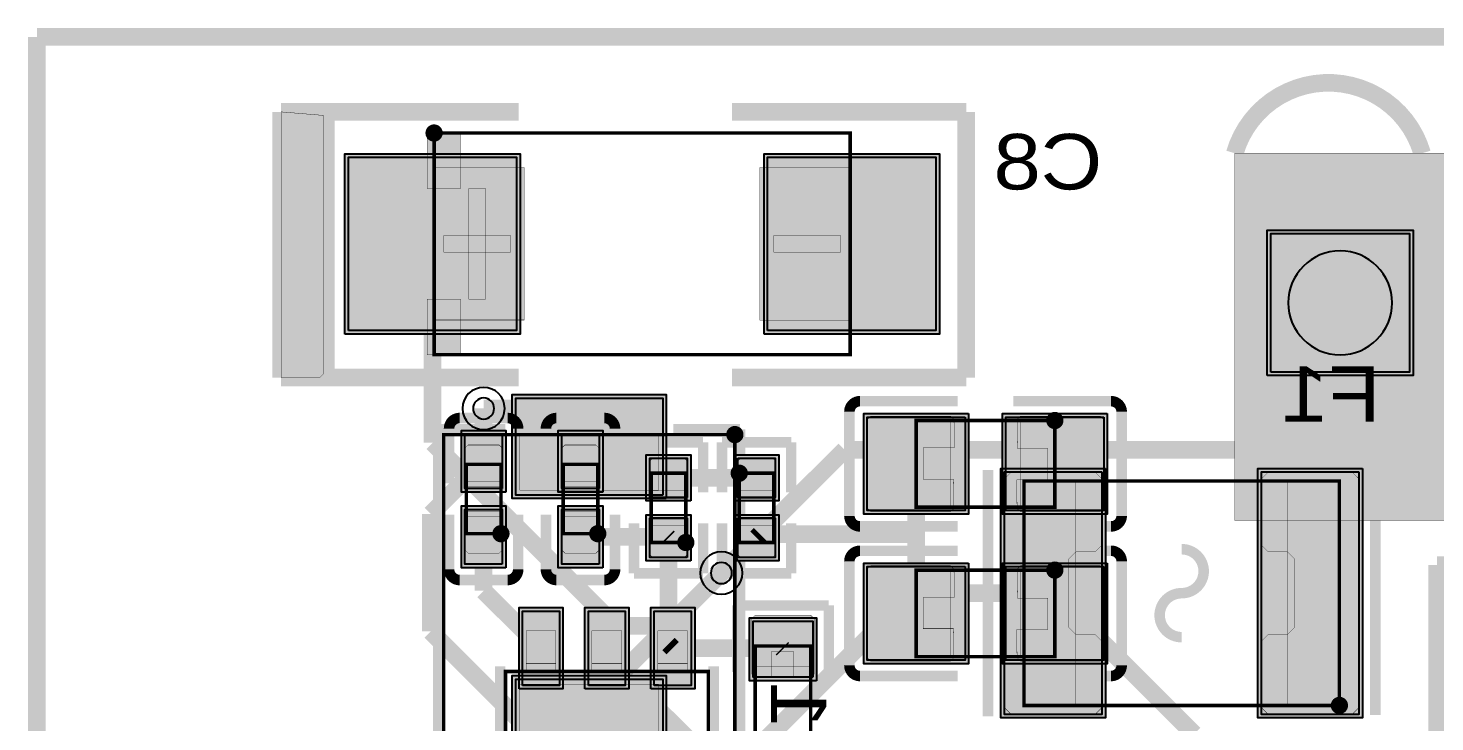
# Model space of a CAD drawing. Header units: millimetres. Extents: x -0.1 to 51.1, y -7.6 to 37.6.
# Drawn here: x -0.13 to 20.16, y 20.11 to 30.13 of the extents above; entities that cross this region are included whole.
import ezdxf
from ezdxf.enums import TextEntityAlignment as Align

# ---------------------------------------------------------------- set-up
doc = ezdxf.new("R2010")
doc.units = ezdxf.units.MM
doc.header["$MEASUREMENT"] = 0
for name, color, linetype, true_color in [('Board-Outline-Layer', 7, 'Continuous', 0xff00ff), ('Bottom-Layer', 7, 'Continuous', 0x0000ff), ('Bottom-Paste-Mask-Layer', 7, 'Continuous', 0x800000), ('Bottom-Silkscreen-Layer', 7, 'Continuous', 0x66cc33), ('Bottom-Solder-Mask-Layer', 7, 'Continuous', 0xaa00ff), ('Component-Marking-Layer', 7, 'Continuous', 0x66ffcc), ('Component-Shape-Layer', 7, 'Continuous', 0x00cccc), ('Document-Layer', 7, 'Continuous', 0xffffff), ('Hole-Layer', 7, 'Continuous', 0x222222), ('Multi-Layer', 7, 'Continuous', 0xc0c0c0), ('Pin-Floating-Layer', 7, 'Continuous', 0xff99ff), ('Pin-Soldering-Layer', 7, 'Continuous', 0xcc9999), ('Top-Layer', 7, 'Continuous', 0xff0000), ('Top-Paste-Mask-Layer', 7, 'Continuous', 0x808080), ('Top-Silkscreen-Layer', 7, 'Continuous', 0xffcc00), ('Top-Solder-Mask-Layer', 7, 'Continuous', 0x800080)]:
    doc.layers.add(name, color=color, linetype=linetype, true_color=true_color)
doc.styles.get("Standard").update_dxf_attribs({"font": 'arial.ttf'})

msp = doc.modelspace()

# ---------------------------------------------------------------- hatches: boundary and pattern name
at = {"layer": 'Bottom-Layer'}
for points in [[(4.493, 25.763), (4.493, 28.263), (6.918, 28.263), (6.918, 25.763)], [(10.538, 25.763), (10.538, 28.263), (12.964, 28.263), (12.964, 25.763)], [(17.796, 25.162), (17.796, 27.162), (19.796, 27.162), (19.796, 25.162)], [(9.026, 23.388), (6.906, 23.388), (6.906, 24.788), (9.026, 24.788)], [(15.36, 23.721), (15.36, 20.221), (13.953, 20.221), (13.953, 23.721)], [(19.067, 23.721), (19.067, 20.221), (17.66, 20.221), (17.66, 23.721)], [(9.026, 19.332), (6.906, 19.332), (6.906, 20.732), (9.026, 20.732)]]:
    msp.add_hatch(color=256, dxfattribs=at).paths.add_polyline_path(points)
at = {"layer": 'Bottom-Paste-Mask-Layer'}
for points in [[(4.493, 25.763), (4.493, 28.263), (6.918, 28.263), (6.918, 25.763)], [(10.538, 25.763), (10.538, 28.263), (12.964, 28.263), (12.964, 25.763)], [(17.796, 25.162), (17.796, 27.162), (19.796, 27.162), (19.796, 25.162)], [(9.026, 23.388), (6.906, 23.388), (6.906, 24.788), (9.026, 24.788)], [(15.36, 20.321), (15.36, 21.276), (15.26, 21.376), (14.982, 21.376), (14.882, 21.476), (14.882, 22.466), (14.982, 22.566), (15.26, 22.566), (15.36, 22.666), (15.36, 23.621), (15.26, 23.721), (14.053, 23.721), (13.953, 23.621), (13.953, 20.321), (14.053, 20.221), (15.26, 20.221)], [(15.36, 20.321), (15.36, 21.276), (15.26, 21.376), (14.982, 21.376), (14.882, 21.476), (14.882, 22.466), (14.982, 22.566), (15.26, 22.566), (15.36, 22.666), (15.36, 23.621), (15.26, 23.721), (14.053, 23.721), (13.953, 23.621), (13.953, 20.321), (14.053, 20.221), (15.26, 20.221)], [(17.66, 20.321), (17.66, 21.276), (17.76, 21.376), (18.038, 21.376), (18.138, 21.476), (18.138, 22.466), (18.038, 22.566), (17.76, 22.566), (17.66, 22.666), (17.66, 23.621), (17.76, 23.721), (18.967, 23.721), (19.067, 23.621), (19.067, 20.321), (18.967, 20.221), (17.76, 20.221)], [(17.66, 20.321), (17.66, 21.276), (17.76, 21.376), (18.038, 21.376), (18.138, 21.476), (18.138, 22.466), (18.038, 22.566), (17.76, 22.566), (17.66, 22.666), (17.66, 23.621), (17.76, 23.721), (18.967, 23.721), (19.067, 23.621), (19.067, 20.321), (18.967, 20.221), (17.76, 20.221)], [(9.026, 19.332), (6.906, 19.332), (6.906, 20.732), (9.026, 20.732)]]:
    msp.add_hatch(color=256, dxfattribs=at).paths.add_polyline_path(points)
at = {"layer": 'Bottom-Silkscreen-Layer'}
msp.add_hatch(color=256, dxfattribs=at).paths.add_polyline_path([(3.521, 28.918), (3.521, 25.083), (4.08, 25.083), (4.131, 25.134), (4.131, 28.867)])
msp.add_hatch(color=256, dxfattribs=at).paths.add_polyline_path([(3.521, 28.918), (3.521, 25.083), (4.08, 25.083), (4.131, 25.134), (4.131, 28.867)])
at = {"layer": 'Bottom-Solder-Mask-Layer'}
for points in [[(4.442, 25.712), (4.442, 28.314), (6.969, 28.314), (6.969, 25.712)], [(10.487, 25.712), (10.487, 28.314), (13.015, 28.314), (13.015, 25.712)], [(17.745, 25.111), (17.745, 27.213), (19.847, 27.213), (19.847, 25.111)], [(9.077, 23.337), (6.855, 23.337), (6.855, 24.839), (9.077, 24.839)], [(15.411, 23.771), (15.411, 20.171), (13.902, 20.171), (13.902, 23.771)], [(19.118, 23.771), (19.118, 20.171), (17.609, 20.171), (17.609, 23.771)], [(9.077, 19.281), (6.855, 19.281), (6.855, 20.783), (9.077, 20.783)]]:
    msp.add_hatch(color=256, dxfattribs=at).paths.add_polyline_path(points)
at = {"layer": 'Component-Marking-Layer'}
for points in [[(5.668, 28.613, 1), (5.788, 28.613, 1)], [(5.668, 28.613, 1), (5.788, 28.613, 1)], [(14.621, 24.463, 1), (14.741, 24.463, 1)], [(14.621, 24.463, 1), (14.741, 24.463, 1)], [(10.006, 24.26, 1), (10.126, 24.26, 1)], [(10.006, 24.26, 1), (10.126, 24.26, 1)], [(10.069, 23.703, 1), (10.189, 23.703, 1)], [(10.069, 23.703, 1), (10.189, 23.703, 1)], [(6.632, 22.83, 1), (6.752, 22.83, 1)], [(6.632, 22.83, 1), (6.752, 22.83, 1)], [(8.029, 22.83, 1), (8.149, 22.83, 1)], [(8.029, 22.83, 1), (8.149, 22.83, 1)], [(9.299, 22.703, 1), (9.419, 22.703, 1)], [(9.299, 22.703, 1), (9.419, 22.703, 1)], [(14.621, 22.304, 1), (14.741, 22.304, 1)], [(14.621, 22.304, 1), (14.741, 22.304, 1)], [(18.725, 20.351, 1), (18.845, 20.351, 1)], [(18.725, 20.351, 1), (18.845, 20.351, 1)]]:
    msp.add_hatch(color=256, dxfattribs=at).paths.add_polyline_path(points)
at = {"layer": 'Document-Layer'}
for points in [[(5.628, 28.613), (5.628, 27.813), (6.108, 27.813), (6.108, 28.613)], [(5.628, 28.613), (5.628, 27.813), (6.108, 27.813), (6.108, 28.613)], [(6.228, 26.213), (6.228, 27.813), (6.468, 27.813), (6.468, 26.213)], [(6.228, 26.213), (6.228, 27.813), (6.468, 27.813), (6.468, 26.213)], [(5.868, 26.893), (5.868, 27.133), (6.828, 27.133), (6.828, 26.893)], [(5.868, 26.893), (5.868, 27.133), (6.828, 27.133), (6.828, 26.893)], [(11.588, 26.893), (11.588, 27.133), (10.628, 27.133), (10.628, 26.893)], [(11.588, 26.893), (11.588, 27.133), (10.628, 27.133), (10.628, 26.893)], [(5.628, 25.413), (5.628, 26.213), (6.108, 26.213), (6.108, 25.413)], [(5.628, 25.413), (5.628, 26.213), (6.108, 26.213), (6.108, 25.413)]]:
    msp.add_hatch(color=256, dxfattribs=at).paths.add_polyline_path(points)
at = {"layer": 'Hole-Layer'}
msp.add_hatch(color=256, dxfattribs=at).paths.add_polyline_path([(18.046, 26.162, 1), (19.546, 26.162, 1)])
at = {"layer": 'Multi-Layer'}
msp.add_hatch(color=256, dxfattribs=at).paths.add_polyline_path([(17.796, 25.162), (17.796, 27.162), (19.796, 27.162), (19.796, 25.162)])
msp.add_hatch(color=256, dxfattribs=at).paths.add_polyline_path([(17.796, 25.162), (17.796, 27.162), (19.796, 27.162), (19.796, 25.162)])
msp.add_hatch(color=256, dxfattribs=at).paths.add_polyline_path([(17.796, 25.162), (17.796, 27.162), (19.796, 27.162), (19.796, 25.162)])
at = {"layer": 'Pin-Floating-Layer'}
for points in [[(7.055, 20.963), (7.485, 20.963), (7.485, 20.831), (7.055, 20.831)], [(7.055, 20.963), (7.485, 20.963), (7.485, 20.831), (7.055, 20.831)], [(8.005, 20.963), (8.435, 20.963), (8.435, 20.831), (8.005, 20.831)], [(8.005, 20.963), (8.435, 20.963), (8.435, 20.831), (8.005, 20.831)], [(8.955, 20.963), (9.385, 20.963), (9.385, 20.831), (8.955, 20.831)], [(8.955, 20.963), (9.385, 20.963), (9.385, 20.831), (8.955, 20.831)]]:
    msp.add_hatch(color=256, dxfattribs=at).paths.add_polyline_path(points)
at = {"layer": 'Pin-Soldering-Layer'}
for points in [[(5.728, 25.914), (5.728, 28.114), (7.028, 28.114), (7.028, 25.914)], [(5.728, 25.914), (5.728, 28.114), (7.028, 28.114), (7.028, 25.914)], [(11.728, 25.913), (11.728, 28.113), (10.428, 28.113), (10.428, 25.913)], [(11.728, 25.913), (11.728, 28.113), (10.428, 28.113), (10.428, 25.913)], [(12.681, 23.213), (12.681, 24.463), (13.181, 24.463), (13.181, 23.213)], [(12.681, 23.213), (12.681, 24.463), (13.181, 24.463), (13.181, 23.213)], [(14.681, 24.463), (14.681, 23.213), (14.181, 23.213), (14.181, 24.463)], [(14.681, 24.463), (14.681, 23.213), (14.181, 23.213), (14.181, 24.463)], [(8.966, 23.46), (8.966, 24.26), (6.966, 24.26), (6.966, 23.46)], [(8.966, 23.46), (8.966, 24.26), (6.966, 24.26), (6.966, 23.46)], [(6.692, 23.83), (6.192, 23.83), (6.192, 23.58), (6.692, 23.58)], [(6.692, 23.83), (6.192, 23.83), (6.192, 23.58), (6.692, 23.58)], [(8.089, 23.83), (7.589, 23.83), (7.589, 23.58), (8.089, 23.58)], [(8.089, 23.83), (7.589, 23.83), (7.589, 23.58), (8.089, 23.58)], [(9.359, 23.455), (8.859, 23.455), (8.859, 23.705), (9.359, 23.705)], [(9.359, 23.455), (8.859, 23.455), (8.859, 23.705), (9.359, 23.705)], [(10.629, 23.452), (10.129, 23.452), (10.129, 23.702), (10.629, 23.702)], [(10.629, 23.452), (10.129, 23.452), (10.129, 23.702), (10.629, 23.702)], [(14.235, 20.351), (14.235, 23.591), (14.985, 23.591), (14.985, 20.351)], [(14.235, 20.351), (14.235, 23.591), (14.985, 23.591), (14.985, 20.351)], [(18.785, 20.351), (18.785, 23.591), (18.035, 23.591), (18.035, 20.351)], [(18.785, 20.351), (18.785, 23.591), (18.035, 23.591), (18.035, 20.351)], [(6.692, 22.83), (6.192, 22.83), (6.192, 23.08), (6.692, 23.08)], [(6.692, 22.83), (6.192, 22.83), (6.192, 23.08), (6.692, 23.08)], [(8.089, 22.83), (7.589, 22.83), (7.589, 23.08), (8.089, 23.08)], [(8.089, 22.83), (7.589, 22.83), (7.589, 23.08), (8.089, 23.08)], [(8.859, 22.954), (9.359, 22.954), (9.359, 22.704), (8.859, 22.704)], [(8.859, 22.954), (9.359, 22.954), (9.359, 22.704), (8.859, 22.704)], [(10.129, 22.952), (10.629, 22.952), (10.629, 22.702), (10.129, 22.702)], [(10.129, 22.952), (10.629, 22.952), (10.629, 22.702), (10.129, 22.702)], [(12.681, 21.054), (12.681, 22.304), (13.181, 22.304), (13.181, 21.054)], [(12.681, 21.054), (12.681, 22.304), (13.181, 22.304), (13.181, 21.054)], [(14.681, 22.304), (14.681, 21.054), (14.181, 21.054), (14.181, 22.304)], [(14.681, 22.304), (14.681, 21.054), (14.181, 21.054), (14.181, 22.304)], [(7.055, 20.953), (7.485, 20.953), (7.485, 21.428), (7.055, 21.428)], [(7.055, 20.953), (7.485, 20.953), (7.485, 21.428), (7.055, 21.428)], [(8.005, 20.953), (8.435, 20.953), (8.435, 21.428), (8.005, 21.428)], [(8.005, 20.953), (8.435, 20.953), (8.435, 21.428), (8.005, 21.428)], [(8.955, 20.953), (9.385, 20.953), (9.385, 21.428), (8.955, 21.428)], [(8.955, 20.953), (9.385, 20.953), (9.385, 21.428), (8.955, 21.428)], [(11.16, 21.209), (10.36, 21.209), (10.36, 20.909), (11.16, 20.909)], [(11.16, 21.209), (10.36, 21.209), (10.36, 20.909), (11.16, 20.909)], [(8.966, 19.86), (8.966, 20.66), (6.966, 20.66), (6.966, 19.86)], [(8.966, 19.86), (8.966, 20.66), (6.966, 20.66), (6.966, 19.86)]]:
    msp.add_hatch(color=256, dxfattribs=at).paths.add_polyline_path(points)
at = {"layer": 'Top-Layer'}
for points in [[(17.796, 25.162), (17.796, 27.162), (19.796, 27.162), (19.796, 25.162)], [(13.386, 24.513), (13.386, 23.163), (11.976, 23.163), (11.976, 24.513)], [(15.386, 24.513), (15.386, 23.163), (13.976, 23.163), (13.976, 24.513)], [(6.712, 23.48), (6.172, 23.48), (6.172, 24.27), (6.712, 24.27)], [(8.109, 23.48), (7.569, 23.48), (7.569, 24.27), (8.109, 24.27)], [(9.379, 23.353), (8.839, 23.353), (8.839, 23.919), (9.379, 23.919)], [(10.109, 23.919), (10.649, 23.919), (10.649, 23.353), (10.109, 23.353)], [(6.712, 22.39), (6.172, 22.39), (6.172, 23.18), (6.712, 23.18)], [(8.109, 22.39), (7.569, 22.39), (7.569, 23.18), (8.109, 23.18)], [(9.379, 22.487), (8.839, 22.487), (8.839, 23.053), (9.379, 23.053)], [(10.109, 23.053), (10.649, 23.053), (10.649, 22.487), (10.109, 22.487)], [(13.386, 22.354), (13.386, 21.004), (11.976, 21.004), (11.976, 22.354)], [(15.386, 22.354), (15.386, 21.004), (13.976, 21.004), (13.976, 22.354)], [(7.004, 20.641), (7.004, 21.713), (7.536, 21.713), (7.536, 20.641)], [(7.954, 20.641), (7.954, 21.713), (8.486, 21.713), (8.486, 20.641)], [(8.904, 20.641), (8.904, 21.713), (9.436, 21.713), (9.436, 20.641)], [(11.192, 20.759), (10.328, 20.759), (10.328, 21.566), (11.192, 21.566)]]:
    msp.add_hatch(color=256, dxfattribs=at).paths.add_polyline_path(points)
at = {"layer": 'Top-Paste-Mask-Layer'}
for points in [[(17.796, 25.162), (17.796, 27.162), (19.796, 27.162), (19.796, 25.162)], [(11.976, 23.198), (11.976, 24.478), (12.026, 24.528), (13.176, 24.528), (13.226, 24.478), (13.231, 24.068), (12.781, 24.068), (12.781, 23.618), (13.221, 23.618), (13.226, 23.198), (13.176, 23.148), (12.026, 23.148)], [(11.976, 23.198), (11.976, 24.478), (12.026, 24.528), (13.176, 24.528), (13.226, 24.478), (13.231, 24.068), (12.781, 24.068), (12.781, 23.618), (13.221, 23.618), (13.226, 23.198), (13.176, 23.148), (12.026, 23.148)], [(15.386, 24.478), (15.386, 23.198), (15.336, 23.148), (14.186, 23.148), (14.136, 23.198), (14.131, 23.608), (14.581, 23.608), (14.581, 24.058), (14.141, 24.058), (14.136, 24.478), (14.186, 24.528), (15.336, 24.528)], [(15.386, 24.478), (15.386, 23.198), (15.336, 23.148), (14.186, 23.148), (14.136, 23.198), (14.131, 23.608), (14.581, 23.608), (14.581, 24.058), (14.141, 24.058), (14.136, 24.478), (14.186, 24.528), (15.336, 24.528)], [(6.217, 24.11), (6.667, 24.11), (6.717, 24.06), (6.717, 23.58), (6.667, 23.51), (6.217, 23.51), (6.167, 23.58), (6.167, 24.06)], [(6.217, 24.11), (6.667, 24.11), (6.717, 24.06), (6.717, 23.58), (6.667, 23.51), (6.217, 23.51), (6.167, 23.58), (6.167, 24.06)], [(7.614, 24.11), (8.064, 24.11), (8.114, 24.06), (8.114, 23.58), (8.064, 23.51), (7.614, 23.51), (7.564, 23.58), (7.564, 24.06)], [(7.614, 24.11), (8.064, 24.11), (8.114, 24.06), (8.114, 23.58), (8.064, 23.51), (7.614, 23.51), (7.564, 23.58), (7.564, 24.06)], [(9.339, 23.338), (8.879, 23.338), (8.839, 23.378), (8.839, 23.879), (8.879, 23.919), (9.339, 23.919), (9.379, 23.879), (9.379, 23.378)], [(9.339, 23.338), (8.879, 23.338), (8.839, 23.378), (8.839, 23.879), (8.879, 23.919), (9.339, 23.919), (9.379, 23.879), (9.379, 23.378)], [(10.149, 23.338), (10.609, 23.338), (10.649, 23.378), (10.649, 23.879), (10.609, 23.919), (10.149, 23.919), (10.109, 23.879), (10.109, 23.378)], [(10.149, 23.338), (10.609, 23.338), (10.649, 23.378), (10.649, 23.879), (10.609, 23.919), (10.149, 23.919), (10.109, 23.879), (10.109, 23.378)], [(6.217, 23.15), (6.667, 23.15), (6.717, 23.08), (6.717, 22.6), (6.667, 22.55), (6.217, 22.55), (6.167, 22.6), (6.167, 23.08)], [(6.217, 23.15), (6.667, 23.15), (6.717, 23.08), (6.717, 22.6), (6.667, 22.55), (6.217, 22.55), (6.167, 22.6), (6.167, 23.08)], [(7.614, 23.15), (8.064, 23.15), (8.114, 23.08), (8.114, 22.6), (8.064, 22.55), (7.614, 22.55), (7.564, 22.6), (7.564, 23.08)], [(7.614, 23.15), (8.064, 23.15), (8.114, 23.08), (8.114, 22.6), (8.064, 22.55), (7.614, 22.55), (7.564, 22.6), (7.564, 23.08)], [(9.339, 23.068), (8.879, 23.068), (8.839, 23.028), (8.839, 22.527), (8.879, 22.487), (9.339, 22.487), (9.379, 22.527), (9.379, 23.028)], [(9.339, 23.068), (8.879, 23.068), (8.839, 23.028), (8.839, 22.527), (8.879, 22.487), (9.339, 22.487), (9.379, 22.527), (9.379, 23.028)], [(10.149, 23.068), (10.609, 23.068), (10.649, 23.028), (10.649, 22.527), (10.609, 22.487), (10.149, 22.487), (10.109, 22.527), (10.109, 23.028)], [(10.149, 23.068), (10.609, 23.068), (10.649, 23.028), (10.649, 22.527), (10.609, 22.487), (10.149, 22.487), (10.109, 22.527), (10.109, 23.028)], [(11.976, 21.039), (11.976, 22.319), (12.026, 22.369), (13.176, 22.369), (13.226, 22.319), (13.231, 21.909), (12.781, 21.909), (12.781, 21.459), (13.221, 21.459), (13.226, 21.039), (13.176, 20.989), (12.026, 20.989)], [(11.976, 21.039), (11.976, 22.319), (12.026, 22.369), (13.176, 22.369), (13.226, 22.319), (13.231, 21.909), (12.781, 21.909), (12.781, 21.459), (13.221, 21.459), (13.226, 21.039), (13.176, 20.989), (12.026, 20.989)], [(15.386, 22.319), (15.386, 21.039), (15.336, 20.989), (14.186, 20.989), (14.136, 21.039), (14.131, 21.449), (14.581, 21.449), (14.581, 21.899), (14.141, 21.899), (14.136, 22.319), (14.186, 22.369), (15.336, 22.369)], [(15.386, 22.319), (15.386, 21.039), (15.336, 20.989), (14.186, 20.989), (14.136, 21.039), (14.131, 21.449), (14.581, 21.449), (14.581, 21.899), (14.141, 21.899), (14.136, 22.319), (14.186, 22.369), (15.336, 22.369)], [(7.004, 20.641), (7.004, 21.713), (7.536, 21.713), (7.536, 20.641)], [(7.954, 20.641), (7.954, 21.713), (8.486, 21.713), (8.486, 20.641)], [(8.904, 20.641), (8.904, 21.713), (9.436, 21.713), (9.436, 20.641)], [(10.31, 21.604), (10.31, 20.804), (10.36, 20.754), (10.588, 20.754), (10.588, 21.124), (10.918, 21.124), (10.918, 20.754), (11.16, 20.754), (11.21, 20.804), (11.21, 21.604), (11.16, 21.654), (10.36, 21.654)], [(10.31, 21.604), (10.31, 20.804), (10.36, 20.754), (10.588, 20.754), (10.588, 21.124), (10.918, 21.124), (10.918, 20.754), (11.16, 20.754), (11.21, 20.804), (11.21, 21.604), (11.16, 21.654), (10.36, 21.654)]]:
    msp.add_hatch(color=256, dxfattribs=at).paths.add_polyline_path(points)
at = {"layer": 'Top-Silkscreen-Layer'}
msp.add_hatch(color=256, dxfattribs=at).paths.add_polyline_path([(17.276, 23.022), (17.276, 28.322), (33.016, 28.322), (33.016, 23.022)])
msp.add_hatch(color=256, dxfattribs=at).paths.add_polyline_path([(17.276, 23.022), (17.276, 28.322), (33.016, 28.322), (33.016, 23.022)])
at = {"layer": 'Top-Solder-Mask-Layer'}
for points in [[(17.745, 25.111), (17.745, 27.213), (19.847, 27.213), (19.847, 25.111)], [(13.437, 24.564), (13.437, 23.112), (11.925, 23.112), (11.925, 24.564)], [(15.437, 24.564), (15.437, 23.112), (13.925, 23.112), (13.925, 24.564)], [(6.763, 23.429), (6.121, 23.429), (6.121, 24.321), (6.763, 24.321)], [(8.16, 23.429), (7.518, 23.429), (7.518, 24.321), (8.16, 24.321)], [(9.43, 23.302), (8.788, 23.302), (8.788, 23.97), (9.43, 23.97)], [(10.058, 23.97), (10.7, 23.97), (10.7, 23.302), (10.058, 23.302)], [(6.763, 22.339), (6.121, 22.339), (6.121, 23.231), (6.763, 23.231)], [(8.16, 22.339), (7.518, 22.339), (7.518, 23.231), (8.16, 23.231)], [(9.43, 22.437), (8.788, 22.437), (8.788, 23.104), (9.43, 23.104)], [(10.058, 23.104), (10.7, 23.104), (10.7, 22.437), (10.058, 22.437)], [(13.437, 22.405), (13.437, 20.953), (11.925, 20.953), (11.925, 22.405)], [(15.437, 22.405), (15.437, 20.953), (13.925, 20.953), (13.925, 22.405)], [(6.953, 20.59), (6.953, 21.764), (7.587, 21.764), (7.587, 20.59)], [(7.903, 20.59), (7.903, 21.764), (8.537, 21.764), (8.537, 20.59)], [(8.853, 20.59), (8.853, 21.764), (9.487, 21.764), (9.487, 20.59)], [(11.243, 20.708), (10.277, 20.708), (10.277, 21.617), (11.243, 21.617)]]:
    msp.add_hatch(color=256, dxfattribs=at).paths.add_polyline_path(points)

# ---------------------------------------------------------------- linework, layer by layer
at = {"layer": 'Board-Outline-Layer', "const_width": 0.254}
for points in [[(0, 0), (0, 30)], [(37.5, 30), (0, 30)]]:
    msp.add_lwpolyline(points, dxfattribs=at)
at = {"layer": 'Bottom-Layer'}
for points in [[(4.493, 25.763), (4.493, 28.263), (6.918, 28.263), (6.918, 25.763)], [(10.538, 25.763), (10.538, 28.263), (12.964, 28.263), (12.964, 25.763)], [(17.796, 25.162), (17.796, 27.162), (19.796, 27.162), (19.796, 25.162)], [(9.026, 23.388), (6.906, 23.388), (6.906, 24.788), (9.026, 24.788)], [(15.36, 23.721), (15.36, 20.221), (13.953, 20.221), (13.953, 23.721)], [(19.067, 23.721), (19.067, 20.221), (17.66, 20.221), (17.66, 23.721)], [(9.026, 19.332), (6.906, 19.332), (6.906, 20.732), (9.026, 20.732)]]:
    msp.add_lwpolyline(points, close=True, dxfattribs=at)
at = {"layer": 'Bottom-Layer', "const_width": 0.254}
for points in [[(5.706, 24.142), (5.706, 27.013)], [(6.442, 24.637), (7.417, 24.637)], [(7.417, 24.637), (7.966, 24.088)], [(8.347, 21.5), (5.706, 24.142)], [(9.871, 22.262), (11.649, 24.04)], [(11.649, 24.04), (24.095, 24.04)], [(9.871, 22.262), (9.109, 21.5)], [(12.625, 21.971), (8.053, 17.399)], [(14.657, 21.971), (12.625, 21.971)], [(16.689, 19.939), (14.657, 21.971)], [(9.109, 21.5), (7.966, 20.357)], [(9.109, 21.5), (8.347, 21.5)], [(7.966, 20.357), (7.966, 20.032)]]:
    msp.add_lwpolyline(points, dxfattribs=at)
at = {"layer": 'Bottom-Paste-Mask-Layer'}
for points in [[(4.493, 25.763), (4.493, 28.263), (6.918, 28.263), (6.918, 25.763)], [(10.538, 25.763), (10.538, 28.263), (12.964, 28.263), (12.964, 25.763)], [(17.796, 25.162), (17.796, 27.162), (19.796, 27.162), (19.796, 25.162)], [(9.026, 23.388), (6.906, 23.388), (6.906, 24.788), (9.026, 24.788)], [(9.026, 19.332), (6.906, 19.332), (6.906, 20.732), (9.026, 20.732)]]:
    msp.add_lwpolyline(points, close=True, dxfattribs=at)
at = {"layer": 'Bottom-Paste-Mask-Layer', "const_width": 0.00508}
for points in [[(15.36, 20.321), (15.36, 21.276), (15.26, 21.376), (14.982, 21.376), (14.882, 21.476), (14.882, 22.466), (14.982, 22.566), (15.26, 22.566), (15.36, 22.666), (15.36, 23.621), (15.26, 23.721), (14.053, 23.721), (13.953, 23.621), (13.953, 20.321), (14.053, 20.221), (15.26, 20.221)], [(15.36, 20.321), (15.36, 21.276), (15.26, 21.376), (14.982, 21.376), (14.882, 21.476), (14.882, 22.466), (14.982, 22.566), (15.26, 22.566), (15.36, 22.666), (15.36, 23.621), (15.26, 23.721), (14.053, 23.721), (13.953, 23.621), (13.953, 20.321), (14.053, 20.221), (15.26, 20.221)], [(17.66, 20.321), (17.66, 21.276), (17.76, 21.376), (18.038, 21.376), (18.138, 21.476), (18.138, 22.466), (18.038, 22.566), (17.76, 22.566), (17.66, 22.666), (17.66, 23.621), (17.76, 23.721), (18.967, 23.721), (19.067, 23.621), (19.067, 20.321), (18.967, 20.221), (17.76, 20.221)], [(17.66, 20.321), (17.66, 21.276), (17.76, 21.376), (18.038, 21.376), (18.138, 21.476), (18.138, 22.466), (18.038, 22.566), (17.76, 22.566), (17.66, 22.666), (17.66, 23.621), (17.76, 23.721), (18.967, 23.721), (19.067, 23.621), (19.067, 20.321), (18.967, 20.221), (17.76, 20.221)]]:
    msp.add_lwpolyline(points, close=True, dxfattribs=at)
at = {"layer": 'Bottom-Silkscreen-Layer'}
for points, const_width in [([(6.849, 28.918), (3.521, 28.918)], 0.254), ([(3.521, 28.918), (3.521, 25.083)], 0.254), ([(6.849, 28.918), (3.521, 28.918)], 0.254), ([(3.521, 28.918), (3.521, 25.083)], 0.254), ([(4.131, 25.134), (4.131, 28.867)], 0.33), ([(4.131, 25.134), (4.131, 28.867)], 0.33), ([(6.95, 28.918), (6.849, 28.918)], 0.254), ([(6.95, 28.918), (6.849, 28.918)], 0.254), ([(13.402, 28.918), (10.024, 28.918)], 0.254), ([(13.402, 28.918), (10.024, 28.918)], 0.254), ([(13.402, 25.083), (13.402, 28.918)], 0.254), ([(13.402, 25.083), (13.402, 28.918)], 0.254), ([(3.521, 25.083), (6.849, 25.083)], 0.254), ([(3.521, 25.083), (6.849, 25.083)], 0.254), ([(6.849, 25.083), (6.95, 25.083)], 0.254), ([(6.849, 25.083), (6.95, 25.083)], 0.254), ([(10.024, 25.083), (13.402, 25.083)], 0.254), ([(10.024, 25.083), (13.402, 25.083)], 0.254), ([(5.79, 19.784), (5.79, 24.336)], 0.152), ([(5.79, 24.336), (6.754, 24.336)], 0.152), ([(5.79, 19.784), (5.79, 24.336)], 0.152), ([(5.79, 24.336), (6.754, 24.336)], 0.152), ([(10.142, 24.336), (9.179, 24.336)], 0.152), ([(10.142, 24.336), (9.179, 24.336)], 0.152), ([(10.142, 19.784), (10.142, 24.336)], 0.152), ([(10.142, 19.784), (10.142, 24.336)], 0.152), ([(13.97, 24.003), (15.24, 24.003)], 0.152), ([(13.97, 24.003), (15.24, 24.003)], 0.152), ([(19.05, 24.003), (17.745, 24.003)], 0.152), ([(19.05, 24.003), (17.745, 24.003)], 0.152), ([(13.716, 23.749), (13.716, 20.193)], 0.152), ([(13.716, 23.749), (13.716, 20.193)], 0.152), ([(19.304, 23.769), (19.304, 20.213)], 0.152), ([(19.304, 23.769), (19.304, 20.213)], 0.152)]:
    msp.add_lwpolyline(points, dxfattribs=dict(at, const_width=const_width))
at = {"layer": 'Bottom-Silkscreen-Layer', "const_width": 0.00508}
msp.add_lwpolyline([(3.521, 28.918), (3.521, 25.083), (4.08, 25.083), (4.131, 25.134), (4.131, 28.867)], close=True, dxfattribs=at)
msp.add_lwpolyline([(3.521, 28.918), (3.521, 25.083), (4.08, 25.083), (4.131, 25.134), (4.131, 28.867)], close=True, dxfattribs=at)
at = {"layer": 'Bottom-Silkscreen-Layer', "const_width": 0.152}
for points in [[(16.51, 21.971, 1), (16.51, 22.606)], [(16.51, 21.971, 1), (16.51, 22.606)], [(16.51, 21.971, 1), (16.51, 21.336)], [(16.51, 21.971, 1), (16.51, 21.336)]]:
    msp.add_lwpolyline(points, format="xyb", dxfattribs=at)
at = {"layer": 'Bottom-Solder-Mask-Layer'}
for points in [[(4.442, 25.712), (4.442, 28.314), (6.969, 28.314), (6.969, 25.712)], [(10.487, 25.712), (10.487, 28.314), (13.015, 28.314), (13.015, 25.712)], [(17.745, 25.111), (17.745, 27.213), (19.847, 27.213), (19.847, 25.111)], [(9.077, 23.337), (6.855, 23.337), (6.855, 24.839), (9.077, 24.839)], [(15.411, 23.771), (15.411, 20.171), (13.902, 20.171), (13.902, 23.771)], [(19.118, 23.771), (19.118, 20.171), (17.609, 20.171), (17.609, 23.771)], [(9.077, 19.281), (6.855, 19.281), (6.855, 20.783), (9.077, 20.783)]]:
    msp.add_lwpolyline(points, close=True, dxfattribs=at)
at = {"layer": 'Component-Marking-Layer', "const_width": 0.129}
for points in [[(5.668, 28.613, 1), (5.788, 28.613, 1)], [(5.668, 28.613, 1), (5.788, 28.613, 1)], [(14.621, 24.463, 1), (14.741, 24.463, 1)], [(14.621, 24.463, 1), (14.741, 24.463, 1)], [(10.006, 24.26, 1), (10.126, 24.26, 1)], [(10.006, 24.26, 1), (10.126, 24.26, 1)], [(10.069, 23.703, 1), (10.189, 23.703, 1)], [(10.069, 23.703, 1), (10.189, 23.703, 1)], [(6.632, 22.83, 1), (6.752, 22.83, 1)], [(6.632, 22.83, 1), (6.752, 22.83, 1)], [(9.299, 22.703, 1), (9.419, 22.703, 1)], [(9.299, 22.703, 1), (9.419, 22.703, 1)], [(14.621, 22.304, 1), (14.741, 22.304, 1)], [(14.621, 22.304, 1), (14.741, 22.304, 1)]]:
    msp.add_lwpolyline(points, format="xyb", close=True, dxfattribs=at)
for points in [[(8.029, 22.83, 1), (8.149, 22.83), (8.149, 22.83, 1), (8.029, 22.83)], [(8.029, 22.83, 1), (8.149, 22.83), (8.149, 22.83, 1), (8.029, 22.83)], [(18.725, 20.351, 1), (18.845, 20.351), (18.845, 20.351, 1), (18.725, 20.351)], [(18.725, 20.351, 1), (18.845, 20.351), (18.845, 20.351, 1), (18.725, 20.351)]]:
    msp.add_lwpolyline(points, format="xyb", dxfattribs=at)
at = {"layer": 'Component-Shape-Layer', "const_width": 0.0508}
for points in [[(5.728, 28.613), (5.728, 25.413), (11.728, 25.413), (11.728, 28.613)], [(5.728, 28.613), (5.728, 25.413), (11.728, 25.413), (11.728, 28.613)], [(14.681, 24.463), (14.681, 23.213), (12.681, 23.213), (12.681, 24.463)], [(14.681, 24.463), (14.681, 23.213), (12.681, 23.213), (12.681, 24.463)], [(5.866, 19.86), (10.066, 19.86), (10.066, 24.26), (5.866, 24.26)], [(5.866, 19.86), (10.066, 19.86), (10.066, 24.26), (5.866, 24.26)], [(6.692, 22.83), (6.192, 22.83), (6.192, 23.83), (6.692, 23.83)], [(6.692, 22.83), (6.192, 22.83), (6.192, 23.83), (6.692, 23.83)], [(8.089, 22.83), (7.589, 22.83), (7.589, 23.83), (8.089, 23.83)], [(8.089, 22.83), (7.589, 22.83), (7.589, 23.83), (8.089, 23.83)], [(9.359, 22.703), (8.859, 22.703), (8.859, 23.703), (9.359, 23.703)], [(9.359, 22.703), (8.859, 22.703), (8.859, 23.703), (9.359, 23.703)], [(10.129, 23.703), (10.629, 23.703), (10.629, 22.703), (10.129, 22.703)], [(10.129, 23.703), (10.629, 23.703), (10.629, 22.703), (10.129, 22.703)], [(18.785, 20.351), (18.785, 23.591), (14.235, 23.591), (14.235, 20.351)], [(18.785, 20.351), (18.785, 23.591), (14.235, 23.591), (14.235, 20.351)], [(14.681, 22.304), (14.681, 21.054), (12.681, 21.054), (12.681, 22.304)], [(14.681, 22.304), (14.681, 21.054), (12.681, 21.054), (12.681, 22.304)], [(11.16, 19.609), (10.36, 19.609), (10.36, 21.209), (11.16, 21.209)], [(11.16, 19.609), (10.36, 19.609), (10.36, 21.209), (11.16, 21.209)], [(6.757, 20.841), (9.683, 20.841), (9.683, 19.215), (6.757, 19.215)], [(6.757, 20.841), (9.683, 20.841), (9.683, 19.215), (6.757, 19.215)]]:
    msp.add_lwpolyline(points, close=True, dxfattribs=at)
at = {"layer": 'Document-Layer', "const_width": 0.00508}
for points in [[(5.628, 28.613), (5.628, 27.813), (6.108, 27.813), (6.108, 28.613)], [(5.628, 28.613), (5.628, 27.813), (6.108, 27.813), (6.108, 28.613)], [(6.228, 26.213), (6.228, 27.813), (6.468, 27.813), (6.468, 26.213)], [(6.228, 26.213), (6.228, 27.813), (6.468, 27.813), (6.468, 26.213)], [(5.868, 26.893), (5.868, 27.133), (6.828, 27.133), (6.828, 26.893)], [(5.868, 26.893), (5.868, 27.133), (6.828, 27.133), (6.828, 26.893)], [(11.588, 26.893), (11.588, 27.133), (10.628, 27.133), (10.628, 26.893)], [(11.588, 26.893), (11.588, 27.133), (10.628, 27.133), (10.628, 26.893)], [(5.628, 25.413), (5.628, 26.213), (6.108, 26.213), (6.108, 25.413)], [(5.628, 25.413), (5.628, 26.213), (6.108, 26.213), (6.108, 25.413)]]:
    msp.add_lwpolyline(points, close=True, dxfattribs=at)
at = {"layer": 'Hole-Layer'}
for points in [[(18.046, 26.162, 1), (19.546, 26.162), (19.546, 26.162, 1), (18.046, 26.162)], [(9.719, 22.262, 1), (10.024, 22.262), (10.024, 22.262, 1), (9.719, 22.262)]]:
    msp.add_lwpolyline(points, format="xyb", dxfattribs=at)
msp.add_lwpolyline([(6.29, 24.637, 1), (6.595, 24.637, 1)], format="xyb", close=True, dxfattribs=at)
at = {"layer": 'Multi-Layer'}
msp.add_lwpolyline([(17.796, 25.162), (17.796, 27.162), (19.796, 27.162), (19.796, 25.162)], close=True, dxfattribs=at)
msp.add_lwpolyline([(17.796, 25.162), (17.796, 27.162), (19.796, 27.162), (19.796, 25.162)], close=True, dxfattribs=at)
msp.add_lwpolyline([(17.796, 25.162), (17.796, 27.162), (19.796, 27.162), (19.796, 25.162)], close=True, dxfattribs=at)
msp.add_lwpolyline([(6.137, 24.637, 1), (6.747, 24.637, 1)], format="xyb", close=True, dxfattribs=at)
msp.add_lwpolyline([(9.566, 22.262, 1), (10.176, 22.262), (10.176, 22.262, 1), (9.566, 22.262)], format="xyb", dxfattribs=at)
at = {"layer": 'Pin-Floating-Layer', "const_width": 0.00508}
for points in [[(7.055, 20.963), (7.485, 20.963), (7.485, 20.831), (7.055, 20.831)], [(7.055, 20.963), (7.485, 20.963), (7.485, 20.831), (7.055, 20.831)], [(8.005, 20.963), (8.435, 20.963), (8.435, 20.831), (8.005, 20.831)], [(8.005, 20.963), (8.435, 20.963), (8.435, 20.831), (8.005, 20.831)], [(8.955, 20.963), (9.385, 20.963), (9.385, 20.831), (8.955, 20.831)], [(8.955, 20.963), (9.385, 20.963), (9.385, 20.831), (8.955, 20.831)]]:
    msp.add_lwpolyline(points, close=True, dxfattribs=at)
at = {"layer": 'Pin-Soldering-Layer', "const_width": 0.00508}
for points in [[(5.728, 25.914), (5.728, 28.114), (7.028, 28.114), (7.028, 25.914)], [(5.728, 25.914), (5.728, 28.114), (7.028, 28.114), (7.028, 25.914)], [(11.728, 25.913), (11.728, 28.113), (10.428, 28.113), (10.428, 25.913)], [(11.728, 25.913), (11.728, 28.113), (10.428, 28.113), (10.428, 25.913)], [(12.681, 23.213), (12.681, 24.463), (13.181, 24.463), (13.181, 23.213)], [(12.681, 23.213), (12.681, 24.463), (13.181, 24.463), (13.181, 23.213)], [(14.681, 24.463), (14.681, 23.213), (14.181, 23.213), (14.181, 24.463)], [(14.681, 24.463), (14.681, 23.213), (14.181, 23.213), (14.181, 24.463)], [(8.966, 23.46), (8.966, 24.26), (6.966, 24.26), (6.966, 23.46)], [(8.966, 23.46), (8.966, 24.26), (6.966, 24.26), (6.966, 23.46)], [(6.692, 23.83), (6.192, 23.83), (6.192, 23.58), (6.692, 23.58)], [(6.692, 23.83), (6.192, 23.83), (6.192, 23.58), (6.692, 23.58)], [(8.089, 23.83), (7.589, 23.83), (7.589, 23.58), (8.089, 23.58)], [(8.089, 23.83), (7.589, 23.83), (7.589, 23.58), (8.089, 23.58)], [(9.359, 23.455), (8.859, 23.455), (8.859, 23.705), (9.359, 23.705)], [(9.359, 23.455), (8.859, 23.455), (8.859, 23.705), (9.359, 23.705)], [(10.629, 23.452), (10.129, 23.452), (10.129, 23.702), (10.629, 23.702)], [(10.629, 23.452), (10.129, 23.452), (10.129, 23.702), (10.629, 23.702)], [(14.235, 20.351), (14.235, 23.591), (14.985, 23.591), (14.985, 20.351)], [(14.235, 20.351), (14.235, 23.591), (14.985, 23.591), (14.985, 20.351)], [(18.785, 20.351), (18.785, 23.591), (18.035, 23.591), (18.035, 20.351)], [(18.785, 20.351), (18.785, 23.591), (18.035, 23.591), (18.035, 20.351)], [(6.692, 22.83), (6.192, 22.83), (6.192, 23.08), (6.692, 23.08)], [(6.692, 22.83), (6.192, 22.83), (6.192, 23.08), (6.692, 23.08)], [(8.089, 22.83), (7.589, 22.83), (7.589, 23.08), (8.089, 23.08)], [(8.089, 22.83), (7.589, 22.83), (7.589, 23.08), (8.089, 23.08)], [(8.859, 22.954), (9.359, 22.954), (9.359, 22.704), (8.859, 22.704)], [(8.859, 22.954), (9.359, 22.954), (9.359, 22.704), (8.859, 22.704)], [(10.129, 22.952), (10.629, 22.952), (10.629, 22.702), (10.129, 22.702)], [(10.129, 22.952), (10.629, 22.952), (10.629, 22.702), (10.129, 22.702)], [(12.681, 21.054), (12.681, 22.304), (13.181, 22.304), (13.181, 21.054)], [(12.681, 21.054), (12.681, 22.304), (13.181, 22.304), (13.181, 21.054)], [(14.681, 22.304), (14.681, 21.054), (14.181, 21.054), (14.181, 22.304)], [(14.681, 22.304), (14.681, 21.054), (14.181, 21.054), (14.181, 22.304)], [(7.055, 20.953), (7.485, 20.953), (7.485, 21.428), (7.055, 21.428)], [(7.055, 20.953), (7.485, 20.953), (7.485, 21.428), (7.055, 21.428)], [(8.005, 20.953), (8.435, 20.953), (8.435, 21.428), (8.005, 21.428)], [(8.005, 20.953), (8.435, 20.953), (8.435, 21.428), (8.005, 21.428)], [(8.955, 20.953), (9.385, 20.953), (9.385, 21.428), (8.955, 21.428)], [(8.955, 20.953), (9.385, 20.953), (9.385, 21.428), (8.955, 21.428)], [(11.16, 21.209), (10.36, 21.209), (10.36, 20.909), (11.16, 20.909)], [(11.16, 21.209), (10.36, 21.209), (10.36, 20.909), (11.16, 20.909)], [(8.966, 19.86), (8.966, 20.66), (6.966, 20.66), (6.966, 19.86)], [(8.966, 19.86), (8.966, 20.66), (6.966, 20.66), (6.966, 19.86)]]:
    msp.add_lwpolyline(points, close=True, dxfattribs=at)
at = {"layer": 'Top-Layer'}
for points in [[(17.796, 25.162), (17.796, 27.162), (19.796, 27.162), (19.796, 25.162)], [(13.386, 24.513), (13.386, 23.163), (11.976, 23.163), (11.976, 24.513)], [(15.386, 24.513), (15.386, 23.163), (13.976, 23.163), (13.976, 24.513)], [(6.712, 23.48), (6.172, 23.48), (6.172, 24.27), (6.712, 24.27)], [(8.109, 23.48), (7.569, 23.48), (7.569, 24.27), (8.109, 24.27)], [(9.379, 23.353), (8.839, 23.353), (8.839, 23.919), (9.379, 23.919)], [(10.109, 23.919), (10.649, 23.919), (10.649, 23.353), (10.109, 23.353)], [(6.712, 22.39), (6.172, 22.39), (6.172, 23.18), (6.712, 23.18)], [(8.109, 22.39), (7.569, 22.39), (7.569, 23.18), (8.109, 23.18)], [(9.379, 22.487), (8.839, 22.487), (8.839, 23.053), (9.379, 23.053)], [(10.109, 23.053), (10.649, 23.053), (10.649, 22.487), (10.109, 22.487)], [(13.386, 22.354), (13.386, 21.004), (11.976, 21.004), (11.976, 22.354)], [(15.386, 22.354), (15.386, 21.004), (13.976, 21.004), (13.976, 22.354)], [(7.004, 20.641), (7.004, 21.713), (7.536, 21.713), (7.536, 20.641)], [(7.954, 20.641), (7.954, 21.713), (8.486, 21.713), (8.486, 20.641)], [(8.904, 20.641), (8.904, 21.713), (9.436, 21.713), (9.436, 20.641)], [(11.192, 20.759), (10.328, 20.759), (10.328, 21.566), (11.192, 21.566)]]:
    msp.add_lwpolyline(points, close=True, dxfattribs=at)
at = {"layer": 'Top-Layer', "const_width": 0.254}
for points in [[(18.796, 26.162), (22.86, 22.098)], [(6.442, 23.875), (6.442, 24.637)], [(6.442, 23.875), (5.68, 23.113)], [(7.839, 23.875), (8.87, 23.875)], [(8.87, 23.875), (9.109, 23.636)], [(12.681, 23.838), (12.681, 22.822)], [(9.109, 23.636), (10.379, 23.636)], [(5.68, 23.113), (5.68, 21.419)], [(10.431, 22.822), (10.379, 22.77)], [(12.681, 22.822), (10.431, 22.822)], [(12.681, 22.822), (12.681, 21.679)], [(6.442, 22.785), (6.442, 22.005)], [(7.839, 22.785), (9.094, 22.785)], [(9.094, 22.785), (9.109, 22.77)], [(9.109, 22.77), (9.109, 21.238)], [(10.379, 22.77), (9.871, 22.262)], [(6.442, 22.005), (7.27, 21.177)], [(5.68, 21.419), (7.204, 19.895)], [(8.22, 20.781), (8.22, 21.177)], [(9.109, 21.238), (9.17, 21.177)], [(9.17, 21.177), (10.745, 21.177)], [(10.745, 21.177), (10.76, 21.162)], [(8.728, 20.273), (8.22, 20.781)], [(8.982, 20.273), (8.728, 20.273)], [(9.744, 19.511), (8.982, 20.273)]]:
    msp.add_lwpolyline(points, dxfattribs=at)
at = {"layer": 'Top-Paste-Mask-Layer'}
for points in [[(17.796, 25.162), (17.796, 27.162), (19.796, 27.162), (19.796, 25.162)], [(7.004, 20.641), (7.004, 21.713), (7.536, 21.713), (7.536, 20.641)], [(7.954, 20.641), (7.954, 21.713), (8.486, 21.713), (8.486, 20.641)], [(8.904, 20.641), (8.904, 21.713), (9.436, 21.713), (9.436, 20.641)]]:
    msp.add_lwpolyline(points, close=True, dxfattribs=at)
at = {"layer": 'Top-Paste-Mask-Layer', "const_width": 0.00508}
for points in [[(11.976, 23.198), (11.976, 24.478), (12.026, 24.528), (13.176, 24.528), (13.226, 24.478), (13.231, 24.068), (12.781, 24.068), (12.781, 23.618), (13.221, 23.618), (13.226, 23.198), (13.176, 23.148), (12.026, 23.148)], [(11.976, 23.198), (11.976, 24.478), (12.026, 24.528), (13.176, 24.528), (13.226, 24.478), (13.231, 24.068), (12.781, 24.068), (12.781, 23.618), (13.221, 23.618), (13.226, 23.198), (13.176, 23.148), (12.026, 23.148)], [(15.386, 24.478), (15.386, 23.198), (15.336, 23.148), (14.186, 23.148), (14.136, 23.198), (14.131, 23.608), (14.581, 23.608), (14.581, 24.058), (14.141, 24.058), (14.136, 24.478), (14.186, 24.528), (15.336, 24.528)], [(15.386, 24.478), (15.386, 23.198), (15.336, 23.148), (14.186, 23.148), (14.136, 23.198), (14.131, 23.608), (14.581, 23.608), (14.581, 24.058), (14.141, 24.058), (14.136, 24.478), (14.186, 24.528), (15.336, 24.528)], [(6.217, 24.11), (6.667, 24.11), (6.717, 24.06), (6.717, 23.58), (6.667, 23.51), (6.217, 23.51), (6.167, 23.58), (6.167, 24.06)], [(6.217, 24.11), (6.667, 24.11), (6.717, 24.06), (6.717, 23.58), (6.667, 23.51), (6.217, 23.51), (6.167, 23.58), (6.167, 24.06)], [(7.614, 24.11), (8.064, 24.11), (8.114, 24.06), (8.114, 23.58), (8.064, 23.51), (7.614, 23.51), (7.564, 23.58), (7.564, 24.06)], [(7.614, 24.11), (8.064, 24.11), (8.114, 24.06), (8.114, 23.58), (8.064, 23.51), (7.614, 23.51), (7.564, 23.58), (7.564, 24.06)], [(9.339, 23.338), (8.879, 23.338), (8.839, 23.378), (8.839, 23.879), (8.879, 23.919), (9.339, 23.919), (9.379, 23.879), (9.379, 23.378)], [(9.339, 23.338), (8.879, 23.338), (8.839, 23.378), (8.839, 23.879), (8.879, 23.919), (9.339, 23.919), (9.379, 23.879), (9.379, 23.378)], [(10.149, 23.338), (10.609, 23.338), (10.649, 23.378), (10.649, 23.879), (10.609, 23.919), (10.149, 23.919), (10.109, 23.879), (10.109, 23.378)], [(10.149, 23.338), (10.609, 23.338), (10.649, 23.378), (10.649, 23.879), (10.609, 23.919), (10.149, 23.919), (10.109, 23.879), (10.109, 23.378)], [(6.217, 23.15), (6.667, 23.15), (6.717, 23.08), (6.717, 22.6), (6.667, 22.55), (6.217, 22.55), (6.167, 22.6), (6.167, 23.08)], [(6.217, 23.15), (6.667, 23.15), (6.717, 23.08), (6.717, 22.6), (6.667, 22.55), (6.217, 22.55), (6.167, 22.6), (6.167, 23.08)], [(7.614, 23.15), (8.064, 23.15), (8.114, 23.08), (8.114, 22.6), (8.064, 22.55), (7.614, 22.55), (7.564, 22.6), (7.564, 23.08)], [(7.614, 23.15), (8.064, 23.15), (8.114, 23.08), (8.114, 22.6), (8.064, 22.55), (7.614, 22.55), (7.564, 22.6), (7.564, 23.08)], [(9.339, 23.068), (8.879, 23.068), (8.839, 23.028), (8.839, 22.527), (8.879, 22.487), (9.339, 22.487), (9.379, 22.527), (9.379, 23.028)], [(9.339, 23.068), (8.879, 23.068), (8.839, 23.028), (8.839, 22.527), (8.879, 22.487), (9.339, 22.487), (9.379, 22.527), (9.379, 23.028)], [(10.149, 23.068), (10.609, 23.068), (10.649, 23.028), (10.649, 22.527), (10.609, 22.487), (10.149, 22.487), (10.109, 22.527), (10.109, 23.028)], [(10.149, 23.068), (10.609, 23.068), (10.649, 23.028), (10.649, 22.527), (10.609, 22.487), (10.149, 22.487), (10.109, 22.527), (10.109, 23.028)], [(11.976, 21.039), (11.976, 22.319), (12.026, 22.369), (13.176, 22.369), (13.226, 22.319), (13.231, 21.909), (12.781, 21.909), (12.781, 21.459), (13.221, 21.459), (13.226, 21.039), (13.176, 20.989), (12.026, 20.989)], [(11.976, 21.039), (11.976, 22.319), (12.026, 22.369), (13.176, 22.369), (13.226, 22.319), (13.231, 21.909), (12.781, 21.909), (12.781, 21.459), (13.221, 21.459), (13.226, 21.039), (13.176, 20.989), (12.026, 20.989)], [(15.386, 22.319), (15.386, 21.039), (15.336, 20.989), (14.186, 20.989), (14.136, 21.039), (14.131, 21.449), (14.581, 21.449), (14.581, 21.899), (14.141, 21.899), (14.136, 22.319), (14.186, 22.369), (15.336, 22.369)], [(15.386, 22.319), (15.386, 21.039), (15.336, 20.989), (14.186, 20.989), (14.136, 21.039), (14.131, 21.449), (14.581, 21.449), (14.581, 21.899), (14.141, 21.899), (14.136, 22.319), (14.186, 22.369), (15.336, 22.369)], [(10.31, 21.604), (10.31, 20.804), (10.36, 20.754), (10.588, 20.754), (10.588, 21.124), (10.918, 21.124), (10.918, 20.754), (11.16, 20.754), (11.21, 20.804), (11.21, 21.604), (11.16, 21.654), (10.36, 21.654)], [(10.31, 21.604), (10.31, 20.804), (10.36, 20.754), (10.588, 20.754), (10.588, 21.124), (10.918, 21.124), (10.918, 20.754), (11.16, 20.754), (11.21, 20.804), (11.21, 21.604), (11.16, 21.654), (10.36, 21.654)]]:
    msp.add_lwpolyline(points, close=True, dxfattribs=at)
at = {"layer": 'Top-Silkscreen-Layer'}
for points, const_width in [([(17.276, 28.322, -0.752), (19.977, 28.322)], 0.254), ([(17.276, 28.322, -0.752), (19.977, 28.322)], 0.254), ([(11.87, 24.742, 0.414), (11.718, 24.589)], 0.152), ([(11.87, 24.742, 0.414), (11.718, 24.589)], 0.152), ([(15.492, 24.742, -0.414), (15.645, 24.589)], 0.152), ([(15.492, 24.742, -0.414), (15.645, 24.589)], 0.152), ([(6.096, 24.499, 0.414), (5.944, 24.346)], 0.152), ([(6.096, 24.499, 0.414), (5.944, 24.346)], 0.152), ([(6.941, 24.346, 0.414), (6.788, 24.499)], 0.152), ([(6.941, 24.346, 0.414), (6.788, 24.499)], 0.152), ([(7.493, 24.499, 0.414), (7.341, 24.346)], 0.152), ([(7.493, 24.499, 0.414), (7.341, 24.346)], 0.152), ([(8.338, 24.346, 0.414), (8.185, 24.499)], 0.152), ([(8.338, 24.346, 0.414), (8.185, 24.499)], 0.152), ([(11.718, 23.087, 0.414), (11.87, 22.935)], 0.152), ([(11.718, 23.087, 0.414), (11.87, 22.935)], 0.152), ([(15.645, 23.087, -0.414), (15.492, 22.935)], 0.152), ([(15.645, 23.087, -0.414), (15.492, 22.935)], 0.152), ([(11.87, 22.583, 0.414), (11.718, 22.43)], 0.152), ([(11.87, 22.583, 0.414), (11.718, 22.43)], 0.152), ([(15.492, 22.583, -0.414), (15.645, 22.43)], 0.152), ([(15.492, 22.583, -0.414), (15.645, 22.43)], 0.152), ([(6.096, 22.161, -0.414), (5.944, 22.314)], 0.152), ([(6.096, 22.161, -0.414), (5.944, 22.314)], 0.152), ([(6.941, 22.314, -0.414), (6.788, 22.161)], 0.152), ([(6.941, 22.314, -0.414), (6.788, 22.161)], 0.152), ([(7.493, 22.161, -0.414), (7.341, 22.314)], 0.152), ([(7.493, 22.161, -0.414), (7.341, 22.314)], 0.152), ([(8.338, 22.314, -0.414), (8.185, 22.161)], 0.152), ([(8.338, 22.314, -0.414), (8.185, 22.161)], 0.152), ([(11.718, 20.928, 0.414), (11.87, 20.776)], 0.152), ([(11.718, 20.928, 0.414), (11.87, 20.776)], 0.152), ([(15.645, 20.928, -0.414), (15.492, 20.776)], 0.152), ([(15.645, 20.928, -0.414), (15.492, 20.776)], 0.152)]:
    msp.add_lwpolyline(points, format="xyb", dxfattribs=dict(at, const_width=const_width))
at = {"layer": 'Top-Silkscreen-Layer', "const_width": 0.00508}
msp.add_lwpolyline([(17.276, 23.022), (17.276, 28.322), (33.016, 28.322), (33.016, 23.022)], close=True, dxfattribs=at)
msp.add_lwpolyline([(17.276, 23.022), (17.276, 28.322), (33.016, 28.322), (33.016, 23.022)], close=True, dxfattribs=at)
at = {"layer": 'Top-Silkscreen-Layer'}
for points, const_width in [([(13.28, 24.742), (11.87, 24.742)], 0.152), ([(13.28, 24.742), (11.87, 24.742)], 0.152), ([(14.082, 24.742), (15.492, 24.742)], 0.152), ([(14.082, 24.742), (15.492, 24.742)], 0.152), ([(6.788, 24.499), (6.096, 24.499)], 0.152), ([(6.788, 24.499), (6.096, 24.499)], 0.152), ([(8.185, 24.499), (7.493, 24.499)], 0.152), ([(8.185, 24.499), (7.493, 24.499)], 0.152), ([(11.718, 24.589), (11.718, 23.087)], 0.152), ([(11.718, 24.589), (11.718, 23.087)], 0.152), ([(15.645, 24.589), (15.645, 23.087)], 0.152), ([(15.645, 24.589), (15.645, 23.087)], 0.152), ([(5.944, 24.346), (5.944, 23.556)], 0.152), ([(5.944, 24.346), (5.944, 23.556)], 0.152), ([(6.941, 23.556), (6.941, 24.346)], 0.152), ([(6.941, 23.556), (6.941, 24.346)], 0.152), ([(7.341, 24.346), (7.341, 23.556)], 0.152), ([(7.341, 24.346), (7.341, 23.556)], 0.152), ([(8.338, 23.556), (8.338, 24.346)], 0.152), ([(8.338, 23.556), (8.338, 24.346)], 0.152), ([(9.608, 24.147), (8.611, 24.147)], 0.152), ([(8.611, 24.147), (8.611, 23.429)], 0.152), ([(9.608, 24.147), (8.611, 24.147)], 0.152), ([(8.611, 24.147), (8.611, 23.429)], 0.152), ([(9.608, 23.429), (9.608, 24.147)], 0.152), ([(9.608, 23.429), (9.608, 24.147)], 0.152), ([(9.881, 23.429), (9.881, 24.147)], 0.152), ([(9.881, 24.147), (10.878, 24.147)], 0.152), ([(9.881, 23.429), (9.881, 24.147)], 0.152), ([(9.881, 24.147), (10.878, 24.147)], 0.152), ([(10.878, 24.147), (10.878, 23.429)], 0.152), ([(10.878, 24.147), (10.878, 23.429)], 0.152), ([(5.944, 22.314), (5.944, 23.104)], 0.152), ([(5.944, 22.314), (5.944, 23.104)], 0.152), ([(6.941, 23.104), (6.941, 22.314)], 0.152), ([(6.941, 23.104), (6.941, 22.314)], 0.152), ([(7.341, 22.314), (7.341, 23.104)], 0.152), ([(7.341, 22.314), (7.341, 23.104)], 0.152), ([(8.338, 23.104), (8.338, 22.314)], 0.152), ([(8.338, 23.104), (8.338, 22.314)], 0.152), ([(8.611, 22.259), (8.611, 22.977)], 0.152), ([(8.611, 22.259), (8.611, 22.977)], 0.152), ([(9.608, 22.977), (9.608, 22.259)], 0.152), ([(9.608, 22.977), (9.608, 22.259)], 0.152), ([(9.881, 22.977), (9.881, 22.259)], 0.152), ([(9.881, 22.977), (9.881, 22.259)], 0.152), ([(10.878, 22.259), (10.878, 22.977)], 0.152), ([(10.878, 22.259), (10.878, 22.977)], 0.152), ([(11.87, 22.935), (13.28, 22.935)], 0.152), ([(11.87, 22.935), (13.28, 22.935)], 0.152), ([(15.492, 22.935), (14.082, 22.935)], 0.152), ([(15.492, 22.935), (14.082, 22.935)], 0.152), ([(13.28, 22.583), (11.87, 22.583)], 0.152), ([(13.28, 22.583), (11.87, 22.583)], 0.152), ([(14.082, 22.583), (15.492, 22.583)], 0.152), ([(14.082, 22.583), (15.492, 22.583)], 0.152), ([(9.608, 22.259), (8.611, 22.259)], 0.152), ([(9.608, 22.259), (8.611, 22.259)], 0.152), ([(9.881, 22.259), (10.878, 22.259)], 0.152), ([(9.881, 22.259), (10.878, 22.259)], 0.152), ([(11.718, 22.43), (11.718, 20.928)], 0.152), ([(11.718, 22.43), (11.718, 20.928)], 0.152), ([(15.645, 22.43), (15.645, 20.928)], 0.152), ([(15.645, 22.43), (15.645, 20.928)], 0.152), ([(20.193, 18.542), (20.193, 22.377)], 0.254), ([(20.193, 22.377), (23.52, 22.377)], 0.254), ([(20.193, 18.542), (20.193, 22.377)], 0.254), ([(20.193, 22.377), (23.52, 22.377)], 0.254), ([(6.788, 22.161), (6.096, 22.161)], 0.152), ([(6.788, 22.161), (6.096, 22.161)], 0.152), ([(8.185, 22.161), (7.493, 22.161)], 0.152), ([(8.185, 22.161), (7.493, 22.161)], 0.152), ([(11.421, 21.794), (10.1, 21.794)], 0.152), ([(10.1, 21.794), (10.1, 20.835)], 0.152), ([(11.421, 21.794), (10.1, 21.794)], 0.152), ([(10.1, 21.794), (10.1, 20.835)], 0.152), ([(11.421, 20.835), (11.421, 21.794)], 0.152), ([(11.421, 20.835), (11.421, 21.794)], 0.152), ([(6.681, 19.139), (6.681, 20.917)], 0.152), ([(6.681, 19.139), (6.681, 20.917)], 0.152), ([(9.759, 19.139), (9.759, 20.917)], 0.152), ([(9.759, 19.139), (9.759, 20.917)], 0.152), ([(11.87, 20.776), (13.28, 20.776)], 0.152), ([(11.87, 20.776), (13.28, 20.776)], 0.152), ([(15.492, 20.776), (14.082, 20.776)], 0.152), ([(15.492, 20.776), (14.082, 20.776)], 0.152)]:
    msp.add_lwpolyline(points, dxfattribs=dict(at, const_width=const_width))
at = {"layer": 'Top-Solder-Mask-Layer'}
for points in [[(17.745, 25.111), (17.745, 27.213), (19.847, 27.213), (19.847, 25.111)], [(13.437, 24.564), (13.437, 23.112), (11.925, 23.112), (11.925, 24.564)], [(15.437, 24.564), (15.437, 23.112), (13.925, 23.112), (13.925, 24.564)], [(6.763, 23.429), (6.121, 23.429), (6.121, 24.321), (6.763, 24.321)], [(8.16, 23.429), (7.518, 23.429), (7.518, 24.321), (8.16, 24.321)], [(9.43, 23.302), (8.788, 23.302), (8.788, 23.97), (9.43, 23.97)], [(10.058, 23.97), (10.7, 23.97), (10.7, 23.302), (10.058, 23.302)], [(6.763, 22.339), (6.121, 22.339), (6.121, 23.231), (6.763, 23.231)], [(8.16, 22.339), (7.518, 22.339), (7.518, 23.231), (8.16, 23.231)], [(9.43, 22.437), (8.788, 22.437), (8.788, 23.104), (9.43, 23.104)], [(10.058, 23.104), (10.7, 23.104), (10.7, 22.437), (10.058, 22.437)], [(13.437, 22.405), (13.437, 20.953), (11.925, 20.953), (11.925, 22.405)], [(15.437, 22.405), (15.437, 20.953), (13.925, 20.953), (13.925, 22.405)], [(6.953, 20.59), (6.953, 21.764), (7.587, 21.764), (7.587, 20.59)], [(7.903, 20.59), (7.903, 21.764), (8.537, 21.764), (8.537, 20.59)], [(8.853, 20.59), (8.853, 21.764), (9.487, 21.764), (9.487, 20.59)], [(11.243, 20.708), (10.277, 20.708), (10.277, 21.617), (11.243, 21.617)]]:
    msp.add_lwpolyline(points, close=True, dxfattribs=at)

# ---------------------------------------------------------------- texts
at = {"layer": 'Bottom-Silkscreen-Layer', "text_generation_flag": 2, "width": 1.1}
msp.add_text('C8', height=0.8001, dxfattribs=at).set_placement((15.367, 27.559), align=Align.BOTTOM_LEFT)
for s, rotation, p in [('F1', 360, (19.38, 24.206)), ('L1', 270, (10.346, 19.332))]:
    msp.add_text(s, height=0.8001, rotation=rotation, dxfattribs=at).set_placement(p, align=Align.BOTTOM_LEFT)

doc.saveas('drawing.dxf')
